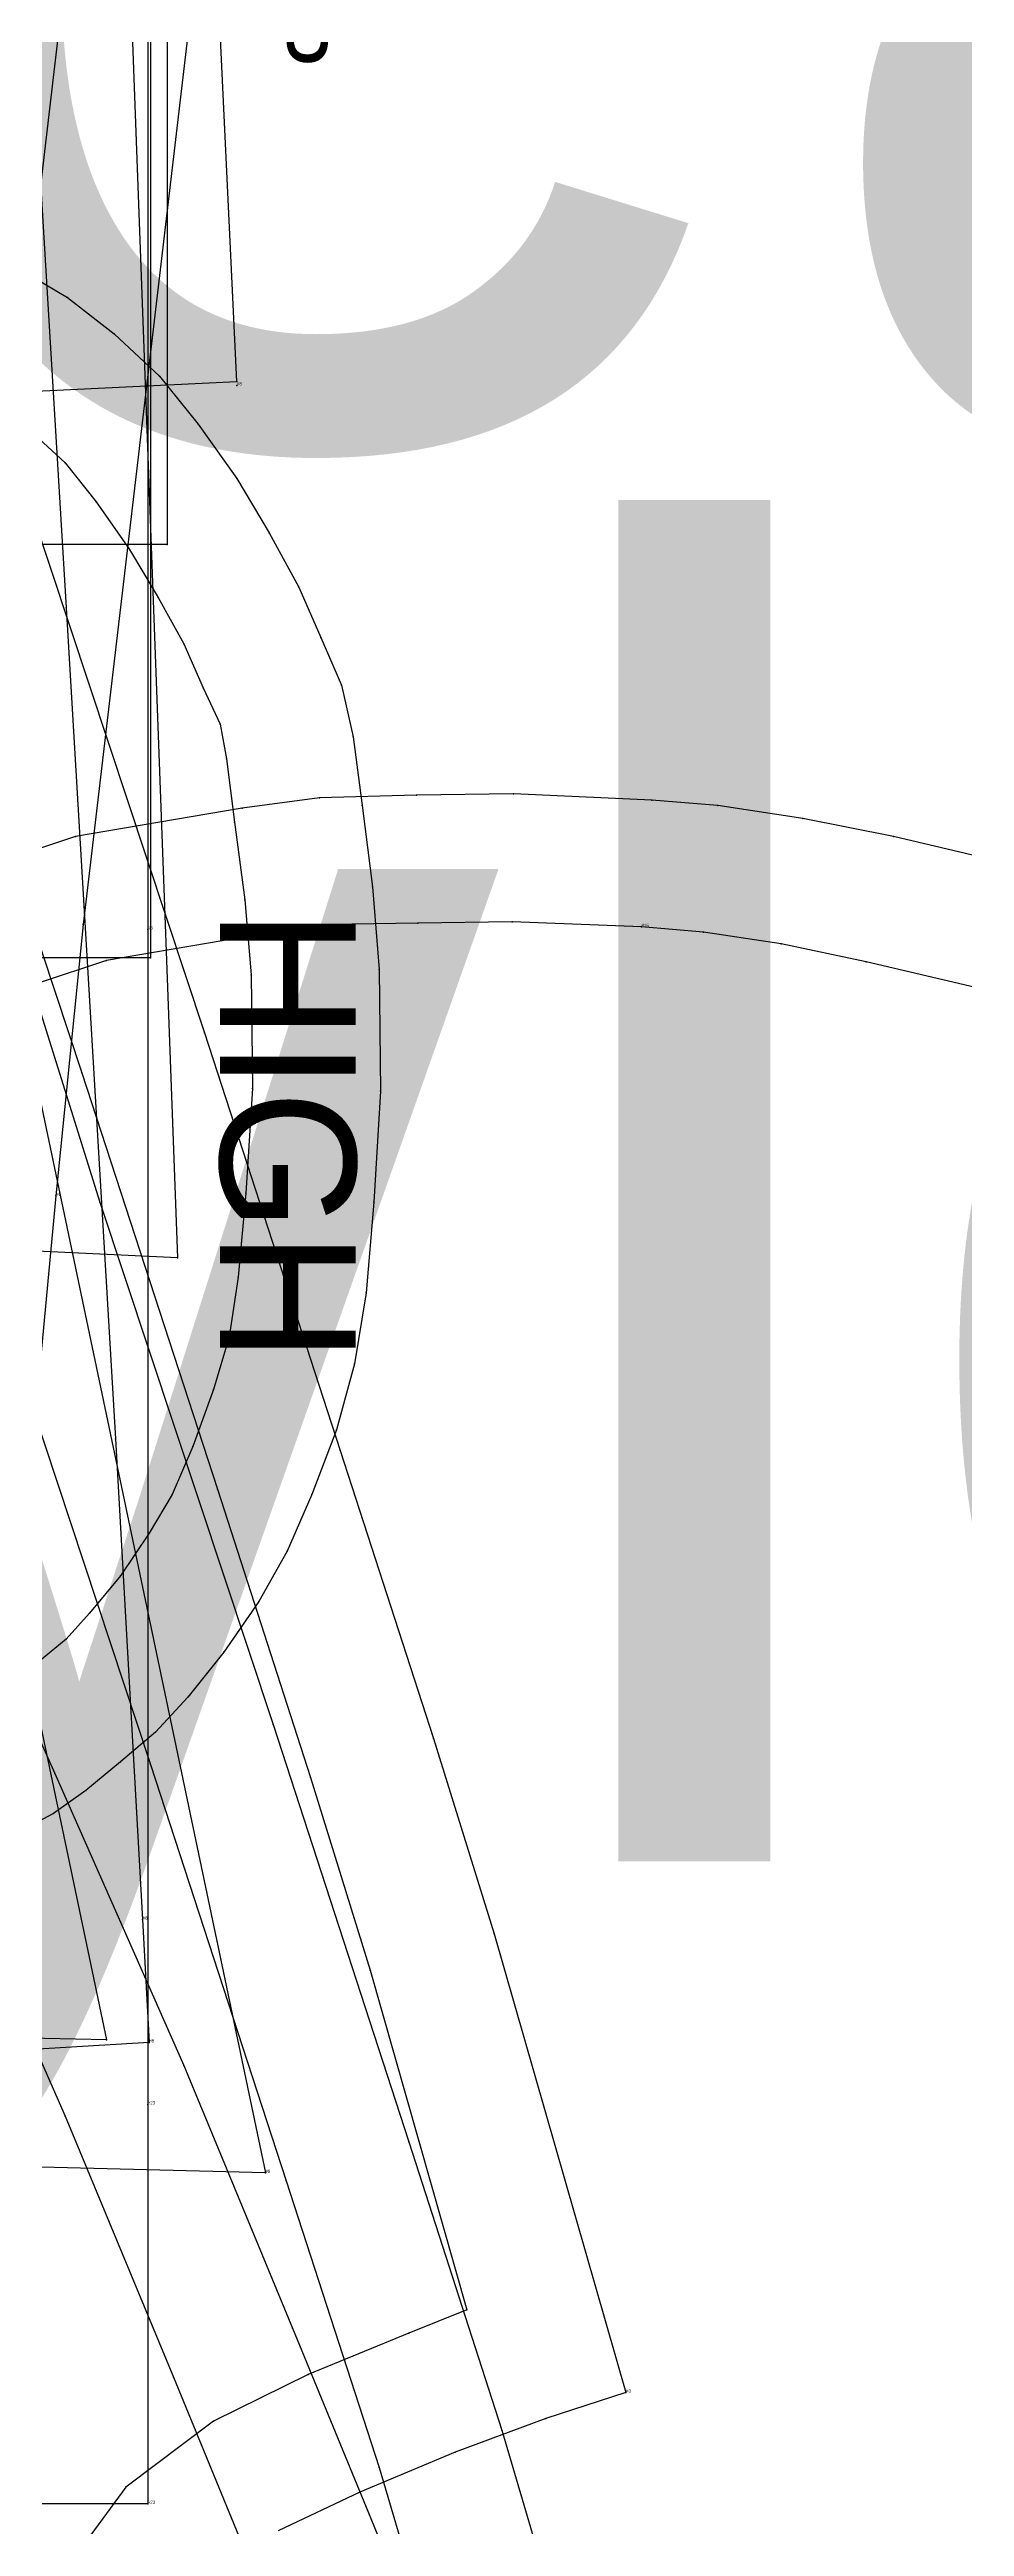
# Model space of a CAD drawing. Header units: metres. Extents: x -978 to 4188, y -881 to 1095.
# Drawn here: x 159.2 to 230, y 58.5 to 250.2 of the extents above; entities that cross this region are included whole.
import ezdxf

# ---------------------------------------------------------------- set-up
doc = ezdxf.new("R2010")
doc.units = ezdxf.units.M

# ---------------------------------------------------------------- blocks, each defined once
blk = doc.blocks.new('SHOULDER BK 1P')
at = {"layer": '1'}
blk.add_lwpolyline([(10.4, 160.25), (11.1, 224.75), (11.3, 276.15), (11.4, 296.95), (11.4, 374.85), (11.4, 374.85), (21.4, 375.55), (33.8, 376.35), (48.7, 377.65), (69.6, 379.45), (90.8, 381.35), (113.5, 384.05), (137.5, 386.85), (147.4, 355.25), (160.8, 314.85), (171.3, 282.55), (178.5, 260.25), (183.2, 245.15), (193.4, 209.65), (187.2, 207.65), (180.2, 205.05), (172.8, 201.95), (166.5, 198.95)], dxfattribs=at)
at = {"layer": '14'}
blk.add_lwpolyline([(21.4, 365.55), (34.5, 366.45), (49.5, 367.75), (70.4, 369.55), (91.7, 371.45), (114.6, 374.15), (130.4, 375.95), (137.9, 352.25), (151.3, 311.75), (161.8, 279.55), (169, 257.25), (173.6, 242.35), (181.1, 216.05), (176.6, 214.25), (168.8, 211.05), (161.5, 207.45), (154.7, 202.35), (149.3, 194.95)], dxfattribs=at)
at = {"layer": '2'}
for p in [(183.2, 245.15), (183.2, 245.15), (173.6, 242.35), (181.1, 216.05), (193.4, 209.65)]:
    blk.add_point(p, dxfattribs=at)
at = {"layer": '3'}
for p in [(160.8, 314.85), (151.3, 311.75), (171.3, 282.55), (161.8, 279.55), (178.5, 260.25), (169, 257.25), (176.6, 214.25), (168.8, 211.05), (161.5, 207.45), (187.2, 207.65), (180.2, 205.05), (154.7, 202.35), (172.8, 201.95)]:
    blk.add_point(p, dxfattribs=at)
at = {"layer": '4'}
blk.add_point((183.2, 245.15, 2.5), dxfattribs=at)
at = {"layer": '84'}
blk.add_lwpolyline([(10.4, 160.25), (11.1, 224.75), (11.3, 276.15), (11.4, 296.95), (11.4, 374.85), (11.4, 374.85), (21.4, 375.55), (33.8, 376.35), (48.7, 377.65), (69.6, 379.45), (90.8, 381.35), (113.5, 384.05), (137.5, 386.85), (147.4, 355.25), (160.8, 314.85), (171.3, 282.55), (178.5, 260.25), (183.2, 245.15), (193.4, 209.65), (187.2, 207.65), (180.2, 205.05), (172.8, 201.95), (166.5, 198.95)], dxfattribs=at)
at = {"layer": '87'}
blk.add_lwpolyline([(21.4, 365.55), (34.5, 366.45), (49.5, 367.75), (70.4, 369.55), (91.7, 371.45), (114.6, 374.15), (130.4, 375.95), (137.9, 352.25), (151.3, 311.75), (161.8, 279.55), (169, 257.25), (173.6, 242.35), (181.1, 216.05), (176.6, 214.25), (168.8, 211.05), (161.5, 207.45), (154.7, 202.35), (149.3, 194.95)], dxfattribs=at)
at = {"layer": '2'}
blk.add_text('#3', height=0.25, dxfattribs=at).set_placement((193.4, 209.65))
blk = doc.blocks.new('BACK 2P')
at = {"layer": '1'}
blk.add_lwpolyline([(264.6, 211.15), (267.7, 159.85), (271.5, 95.55), (273.6, 58.35), (274.1, 48.85), (254.3, 47.65), (241.3, 47.35), (215.9, 47.15), (163.6, 47.15), (78.4, 47.95), (-29.4, 49.15)], dxfattribs=at)
at = {"layer": '2'}
for p in [(273.6, 58.35), (273.6, 58.35), (274.1, 48.85)]:
    blk.add_point(p, dxfattribs=at)
at = {"layer": '3'}
for p in [(267.7, 159.85), (271.5, 95.55)]:
    blk.add_point(p, dxfattribs=at)
at = {"layer": '4'}
blk.add_point((273.6, 58.35, 2.5), dxfattribs=at)
at = {"layer": '84'}
blk.add_lwpolyline([(264.6, 211.15), (267.7, 159.85), (271.5, 95.55), (273.6, 58.35), (274.1, 48.85), (254.3, 47.65), (241.3, 47.35), (215.9, 47.15), (163.6, 47.15), (78.4, 47.95), (-29.4, 49.15)], dxfattribs=at)
at = {"layer": '2'}
for p in [(273.6, 58.35), (274.1, 48.85)]:
    blk.add_text('#8', height=0.25, dxfattribs=at).set_placement(p)
blk = doc.blocks.new('LEFT FRONT 1P')
at = {"layer": '1'}
blk.add_lwpolyline([(291.1, 134.15), (282.2, 136.25), (275.6, 137.65), (269.6, 138.55), (264.8, 138.95), (254.8, 139.35), (247.5, 139.25), (240.7, 139.15), (235.1, 138.35), (223.4, 136.35), (212.8, 132.85), (202.7, 128.45), (193.9, 122.85), (186.2, 116.35), (180.5, 109.15), (176.6, 101.15), (173.8, 92.95), (171.8, 85.55), (171.2, 79.65), (171.7, 73.45), (172.9, 66.85), (175.1, 58.55), (13.2, 46.05)], dxfattribs=at)
at = {"layer": '13'}
blk.add_point((233.5, 180.85, 3), dxfattribs=at)
at = {"layer": '14'}
blk.add_lwpolyline([(293.6, 143.75), (284.3, 145.95), (277.3, 147.35), (270.7, 148.35), (265.6, 148.75), (254.9, 149.25), (247.4, 149.15), (239.9, 148.95), (233.9, 148.15), (221, 145.95), (209.3, 142.05), (198.1, 137.15), (188, 130.85), (179.1, 123.25), (172.1, 114.45), (167.4, 104.95), (164.3, 95.85), (162, 87.35), (161.3, 79.75), (161.8, 72.25), (162.6, 67.55), (12.5, 55.95)], dxfattribs=at)
at = {"layer": '2'}
for p in [(233.5, 181.15), (233.5, 180.85), (233.9, 148.15), (265.6, 148.75), (235.1, 138.35), (235.1, 138.35), (264.8, 138.95), (264.8, 138.95)]:
    blk.add_point(p, dxfattribs=at)
at = {"layer": '3'}
for p in [(239.9, 148.95), (247.4, 149.15), (254.9, 149.25), (270.7, 148.35), (221, 145.95), (277.3, 147.35), (284.3, 145.95), (240.7, 139.15), (247.5, 139.25), (254.8, 139.35), (269.6, 138.55), (223.4, 136.35), (275.6, 137.65), (282.2, 136.25)]:
    blk.add_point(p, dxfattribs=at)
at = {"layer": '4'}
for p in [(235.1, 138.35, 2.5), (264.8, 138.95, 2.5)]:
    blk.add_point(p, dxfattribs=at)
at = {"layer": '8'}
blk.add_lwpolyline([(227.5, 306.85), (205.7, 306.25), (182.1, 305.65), (167.7, 239.75), (187.9, 178.95), (233.5, 181.15), (227.5, 306.85)], dxfattribs=at)
at = {"layer": '84'}
blk.add_lwpolyline([(291.1, 134.15), (282.2, 136.25), (275.6, 137.65), (269.6, 138.55), (264.8, 138.95), (254.8, 139.35), (247.5, 139.25), (240.7, 139.15), (235.1, 138.35), (223.4, 136.35), (212.8, 132.85), (202.7, 128.45), (193.9, 122.85), (186.2, 116.35), (180.5, 109.15), (176.6, 101.15), (173.8, 92.95), (171.8, 85.55), (171.2, 79.65), (171.7, 73.45), (172.9, 66.85), (175.1, 58.55), (13.2, 46.05)], dxfattribs=at)
at = {"layer": '85'}
blk.add_lwpolyline([(227.5, 306.85), (205.7, 306.25), (182.1, 305.65), (167.7, 239.75), (187.9, 178.95), (233.5, 181.15), (227.5, 306.85)], dxfattribs=at)
at = {"layer": '87'}
blk.add_lwpolyline([(293.6, 143.75), (284.3, 145.95), (277.3, 147.35), (270.7, 148.35), (265.6, 148.75), (254.9, 149.25), (247.4, 149.15), (239.9, 148.95), (233.9, 148.15), (221, 145.95), (209.3, 142.05), (198.1, 137.15), (188, 130.85), (179.1, 123.25), (172.1, 114.45), (167.4, 104.95), (164.3, 95.85), (162, 87.35), (161.3, 79.75), (161.8, 72.25), (162.6, 67.55), (12.5, 55.95)], dxfattribs=at)
at = {"layer": '13'}
blk.add_text('#8', height=0.25, dxfattribs=at).set_placement((233.5, 180.85))
at = {"layer": '15'}
blk.add_text('POCKET FLAP', height=5.2545, rotation=270, dxfattribs=at).set_placement((235.3, 253.85))
at = {"layer": '2'}
for s, p in [('#8', (233.5, 180.85)), ('#16', (235.1, 138.35)), ('#16', (264.8, 138.95))]:
    blk.add_text(s, height=0.25, dxfattribs=at).set_placement(p)
blk = doc.blocks.new('UNDR SLV 2P')
at = {"layer": '1'}
blk.add_lwpolyline([(218, 50.45), (186.3, 51.25), (168, 51.75), (148.6, 52.75), (125.9, 53.75), (90, 55.25), (59.6, 56.15), (58.8, 35.45), (-42.1, 38.25), (-40.9, 68.55), (-35.7, 168.25), (-1.6, 175.25), (26.5, 180.75), (49.1, 184.85), (139.1, 201.75), (184.5, 209.95), (195.7, 156.55), (218, 50.45)], close=True, dxfattribs=at)
at = {"layer": '14'}
blk.add_lwpolyline([(50.1, 66.25), (49.3, 45.65), (-31.8, 47.85), (-31, 68.55), (-26.2, 160.05), (0.4, 165.45), (28.3, 170.95), (50.9, 175.05), (140.8, 191.95), (176.7, 198.45), (186, 154.55), (205.7, 60.75), (186.5, 61.15), (168, 61.65), (149, 62.65), (126.3, 63.65), (90.3, 65.15), (50.1, 66.25)], dxfattribs=at)
at = {"layer": '2'}
for p in [(205.7, 60.75), (218, 50.45), (218, 50.45)]:
    blk.add_point(p, dxfattribs=at)
at = {"layer": '84'}
blk.add_lwpolyline([(218, 50.45), (186.3, 51.25), (168, 51.75), (148.6, 52.75), (125.9, 53.75), (90, 55.25), (59.6, 56.15), (58.8, 35.45), (-42.1, 38.25), (-40.9, 68.55), (-35.7, 168.25), (-1.6, 175.25), (26.5, 180.75), (49.1, 184.85), (139.1, 201.75), (184.5, 209.95), (195.7, 156.55), (218, 50.45)], close=True, dxfattribs=at)
at = {"layer": '87'}
blk.add_lwpolyline([(50.1, 66.25), (49.3, 45.65), (-31.8, 47.85), (-31, 68.55), (-26.2, 160.05), (0.4, 165.45), (28.3, 170.95), (50.9, 175.05), (140.8, 191.95), (176.7, 198.45), (186, 154.55), (205.7, 60.75), (186.5, 61.15), (168, 61.65), (149, 62.65), (126.3, 63.65), (90.3, 65.15), (50.1, 66.25)], dxfattribs=at)
at = {"layer": '2'}
blk.add_text('#8', height=0.25, dxfattribs=at).set_placement((218, 50.45))
blk = doc.blocks.new('PATCH SLEEVE 2P')
at = {"layer": '1'}
blk.add_lwpolyline([(178.5, 184.85), (182.2, 182.65), (185.8, 179.85), (189.3, 176.55), (192.3, 172.85), (195.3, 168.65), (197.8, 164.45), (200.1, 160.25), (201.8, 156.35), (203.4, 152.65), (204.3, 148.65), (205, 143.35), (205.8, 137.05), (206.3, 130.65), (206.4, 121.25), (205.9, 112.65), (205.3, 105.65), (204.4, 100.15), (203, 95.05), (201.1, 90.05), (199.2, 85.65), (197, 81.75), (194.3, 77.85), (191.5, 74.35), (189, 71.65), (186.3, 69.35), (183.6, 67.15), (181.1, 65.35), (177.9, 63.65)], dxfattribs=at)
at = {"layer": '14'}
blk.add_lwpolyline([(179.3, 172.35), (182, 169.85), (184.4, 166.85), (187, 163.15), (189.2, 159.45), (191.2, 155.85), (192.7, 152.45), (194, 149.65), (194.5, 146.95), (195.1, 142.05), (195.9, 136.05), (196.4, 130.25), (196.5, 121.45), (196, 113.35), (195.4, 106.85), (194.7, 102.25), (193.5, 98.15), (191.9, 93.75), (190.3, 90.05), (188.5, 87.05), (186.3, 83.75), (183.9, 80.85), (182.1, 78.85), (179.9, 77.05)], dxfattribs=at)
at = {"layer": '2'}
for p in [(206.3, 130.65), (206.3, 130.65), (196.4, 130.25)]:
    blk.add_point(p, dxfattribs=at)
at = {"layer": '3'}
for p in [(182.2, 182.65), (185.8, 179.85), (189.3, 176.55), (192.3, 172.85), (182, 169.85), (195.3, 168.65), (184.4, 166.85), (187, 163.15), (197.8, 164.45), (189.2, 159.45), (200.1, 160.25), (191.2, 155.85), (201.8, 156.35), (192.7, 152.45), (203.4, 152.65), (194, 149.65), (204.3, 148.65), (194.5, 146.95), (195.1, 142.05), (205, 143.35), (205.8, 137.05), (195.9, 136.05), (196.5, 121.45), (206.4, 121.25), (196, 113.35), (205.9, 112.65), (195.4, 106.85), (205.3, 105.65), (194.7, 102.25), (204.4, 100.15), (193.5, 98.15), (203, 95.05), (191.9, 93.75), (190.3, 90.05), (201.1, 90.05), (188.5, 87.05), (199.2, 85.65), (186.3, 83.75), (183.9, 80.85), (197, 81.75), (182.1, 78.85), (194.3, 77.85), (191.5, 74.35), (189, 71.65), (186.3, 69.35), (183.6, 67.15), (181.1, 65.35)]:
    blk.add_point(p, dxfattribs=at)
at = {"layer": '4'}
blk.add_point((206.3, 130.65, 2.5), dxfattribs=at)
at = {"layer": '84'}
blk.add_lwpolyline([(178.5, 184.85), (182.2, 182.65), (185.8, 179.85), (189.3, 176.55), (192.3, 172.85), (195.3, 168.65), (197.8, 164.45), (200.1, 160.25), (201.8, 156.35), (203.4, 152.65), (204.3, 148.65), (205, 143.35), (205.8, 137.05), (206.3, 130.65), (206.4, 121.25), (205.9, 112.65), (205.3, 105.65), (204.4, 100.15), (203, 95.05), (201.1, 90.05), (199.2, 85.65), (197, 81.75), (194.3, 77.85), (191.5, 74.35), (189, 71.65), (186.3, 69.35), (183.6, 67.15), (181.1, 65.35), (177.9, 63.65)], dxfattribs=at)
at = {"layer": '87'}
blk.add_lwpolyline([(179.3, 172.35), (182, 169.85), (184.4, 166.85), (187, 163.15), (189.2, 159.45), (191.2, 155.85), (192.7, 152.45), (194, 149.65), (194.5, 146.95), (195.1, 142.05), (195.9, 136.05), (196.4, 130.25), (196.5, 121.45), (196, 113.35), (195.4, 106.85), (194.7, 102.25), (193.5, 98.15), (191.9, 93.75), (190.3, 90.05), (188.5, 87.05), (186.3, 83.75), (183.9, 80.85), (182.1, 78.85), (179.9, 77.05)], dxfattribs=at)
at = {"layer": '15'}
blk.add_text('HIGH', height=10.5, rotation=270, dxfattribs=at).set_placement((194, 135.35))
blk = doc.blocks.new('UP WRIST 2P')
at = {"layer": '1'}
blk.add_lwpolyline([(119.4, 30.15), (88, 30.15), (47.4, 30.15), (47.4, 61.05), (47.4, 360.75), (47.4, 388.65), (61.4, 402.15), (105.4, 402.15), (119.4, 388.65), (119.4, 360.75), (119.4, 296.55), (119.4, 261.75), (119.4, 151.95), (119.4, 61.05), (119.4, 30.15)], close=True, dxfattribs=at)
at = {"layer": '2'}
for p in [(119.4, 151.95), (119.4, 151.95), (119.4, 61.05), (119.4, 61.05), (119.4, 30.15), (119.4, 30.15)]:
    blk.add_point(p, dxfattribs=at)
at = {"layer": '4'}
for p in [(119.4, 151.95, 2.5), (119.4, 61.05, 2.5)]:
    blk.add_point(p, dxfattribs=at)
at = {"layer": '84'}
blk.add_lwpolyline([(119.4, 30.15), (88, 30.15), (47.4, 30.15), (47.4, 61.05), (47.4, 360.75), (47.4, 388.65), (61.4, 402.15), (105.4, 402.15), (119.4, 388.65), (119.4, 360.75), (119.4, 296.55), (119.4, 261.75), (119.4, 151.95), (119.4, 61.05), (119.4, 30.15)], close=True, dxfattribs=at)
at = {"layer": '2'}
for s, p in [('#8', (119.4, 151.95)), ('#23', (119.4, 61.05)), ('#23', (119.4, 30.15))]:
    blk.add_text(s, height=0.25, dxfattribs=at).set_placement(p)
blk = doc.blocks.new('VELLUTO UNDER WRIST 2P')
at = {"layer": '1'}
blk.add_lwpolyline([(119.4, 30.15), (88, 30.15), (47.4, 30.15), (47.4, 61.05), (47.4, 360.75), (47.4, 388.65), (61.4, 402.15), (105.4, 402.15), (119.4, 388.65), (119.4, 360.75), (119.4, 296.55), (119.4, 261.75), (119.4, 151.95), (119.4, 61.05), (119.4, 30.15)], close=True, dxfattribs=at)
at = {"layer": '2'}
for p in [(119.4, 151.95), (119.4, 151.95), (119.4, 61.05), (119.4, 61.05), (119.4, 30.15), (119.4, 30.15)]:
    blk.add_point(p, dxfattribs=at)
at = {"layer": '4'}
for p in [(119.4, 151.95, 2.5), (119.4, 61.05, 2.5)]:
    blk.add_point(p, dxfattribs=at)
at = {"layer": '84'}
blk.add_lwpolyline([(119.4, 30.15), (88, 30.15), (47.4, 30.15), (47.4, 61.05), (47.4, 360.75), (47.4, 388.65), (61.4, 402.15), (105.4, 402.15), (119.4, 388.65), (119.4, 360.75), (119.4, 296.55), (119.4, 261.75), (119.4, 151.95), (119.4, 61.05), (119.4, 30.15)], close=True, dxfattribs=at)
at = {"layer": '2'}
for s, p in [('#8', (119.4, 151.95)), ('#23', (119.4, 61.05)), ('#23', (119.4, 30.15))]:
    blk.add_text(s, height=0.25, dxfattribs=at).set_placement(p)
blk = doc.blocks.new('LINING BK 1P')
at = {"layer": '1'}
blk.add_lwpolyline([(297.9, 374.55), (313.4, 375.35), (329.4, 376.35), (344.3, 377.65), (365.2, 379.45), (386.4, 381.35), (409.1, 384.05), (433.1, 386.85), (443, 355.25), (456.4, 314.85), (466.9, 282.55), (474.1, 260.25), (489, 209.65)], dxfattribs=at)
at = {"layer": '14'}
blk.add_lwpolyline([(298.3, 364.65), (313.9, 365.45), (330.1, 366.45), (345.1, 367.75), (366, 369.55), (387.3, 371.45), (410.2, 374.15), (426, 375.95), (433.5, 352.25), (446.9, 311.75), (457.4, 279.55), (464.6, 257.35), (476.8, 216.05)], dxfattribs=at)
at = {"layer": '2'}
blk.add_point((443, 355.25), dxfattribs=at)
blk.add_point((443, 355.25), dxfattribs=at)
at = {"layer": '3'}
for p in [(456.4, 314.85), (446.9, 311.75), (466.9, 282.55), (457.4, 279.55), (474.1, 260.25), (464.6, 257.35)]:
    blk.add_point(p, dxfattribs=at)
at = {"layer": '4'}
blk.add_point((443, 355.25, 2.5), dxfattribs=at)
at = {"layer": '84'}
blk.add_lwpolyline([(297.9, 374.55), (313.4, 375.35), (329.4, 376.35), (344.3, 377.65), (365.2, 379.45), (386.4, 381.35), (409.1, 384.05), (433.1, 386.85), (443, 355.25), (456.4, 314.85), (466.9, 282.55), (474.1, 260.25), (489, 209.65)], dxfattribs=at)
at = {"layer": '87'}
blk.add_lwpolyline([(298.3, 364.65), (313.9, 365.45), (330.1, 366.45), (345.1, 367.75), (366, 369.55), (387.3, 371.45), (410.2, 374.15), (426, 375.95), (433.5, 352.25), (446.9, 311.75), (457.4, 279.55), (464.6, 257.35), (476.8, 216.05)], dxfattribs=at)
blk = doc.blocks.new('POCKET INSIDE 4P')
at = {"layer": '1'}
blk.add_lwpolyline([(109.4, 283.35), (109.4, 263.35), (109.4, 125.95), (109.4, 105.95), (91.4, 105.95), (74.4, 105.95), (74.4, 125.95), (74.4, 263.35), (74.4, 283.35), (91.4, 283.35), (109.4, 283.35)], close=True, dxfattribs=at)
at = {"layer": '2'}
for p in [(109.4, 125.95), (109.4, 125.95), (109.4, 105.95)]:
    blk.add_point(p, dxfattribs=at)
at = {"layer": '4'}
blk.add_point((109.4, 125.95, 2.5), dxfattribs=at)
at = {"layer": '84'}
blk.add_lwpolyline([(109.4, 283.35), (109.4, 263.35), (109.4, 125.95), (109.4, 105.95), (91.4, 105.95), (74.4, 105.95), (74.4, 125.95), (74.4, 263.35), (74.4, 283.35), (91.4, 283.35), (109.4, 283.35)], close=True, dxfattribs=at)
blk = doc.blocks.new('INS PKT LEFT 1P')
at = {"layer": '1'}
blk.add_lwpolyline([(154.6, 198.25), (158.8, 84.65), (139.7, 85.55)], dxfattribs=at)
at = {"layer": '2'}
blk.add_point((158.8, 84.65), dxfattribs=at)
at = {"layer": '84'}
blk.add_lwpolyline([(154.6, 198.25), (158.8, 84.65), (139.7, 85.55)], dxfattribs=at)
blk = doc.blocks.new('VELLUTO INSIDE PKT1P')
at = {"layer": '1'}
blk.add_lwpolyline([(138.7, 230.05), (173.7, 230.05), (173.7, 89.95), (138.7, 89.95), (8.3, 89.95), (-6.7, 159.35), (9.1, 230.05), (138.7, 230.05)], close=True, dxfattribs=at)
at = {"layer": '2'}
blk.add_point((173.7, 89.95), dxfattribs=at)
at = {"layer": '84'}
blk.add_lwpolyline([(138.7, 230.05), (173.7, 230.05), (173.7, 89.95), (138.7, 89.95), (8.3, 89.95), (-6.7, 159.35), (9.1, 230.05), (138.7, 230.05)], close=True, dxfattribs=at)
blk = doc.blocks.new('DETACHABLE REV NYLON BK 1P')
at = {"layer": '1'}
blk.add_lwpolyline([(111.9, 397.45), (119.2, 387.75), (127.6, 379.15), (137.5, 371.85), (149.2, 365.65), (163.4, 359.95), (180.6, 354.45), (200.6, 349.55), (222.5, 346.45), (245.3, 344.95), (269.1, 344.45), (293.8, 344.55), (318.2, 345.95), (340.3, 348.15), (358.6, 350.45), (372.9, 352.55), (384.6, 354.85), (396.2, 327.65), (408.6, 299.95), (418.6, 277.35), (427, 257.05), (434.2, 239.55)], dxfattribs=at)
at = {"layer": '14'}
blk.add_lwpolyline([(111.9, 397.45), (119.2, 387.75), (127.6, 379.15), (137.5, 371.85), (149.2, 365.65), (163.4, 359.95), (180.6, 354.45), (200.6, 349.55), (222.5, 346.45), (245.3, 344.95), (269.1, 344.45), (293.8, 344.55), (318.2, 345.95), (340.3, 348.15), (358.6, 350.45), (372.9, 352.55), (374.6, 352.85), (387, 323.95), (399.5, 295.95), (409.4, 273.45), (417.8, 253.25), (425, 235.75)], dxfattribs=at)
at = {"layer": '3'}
for p in [(408.6, 299.95), (418.6, 277.35), (409.4, 273.45), (427, 257.05), (417.8, 253.25)]:
    blk.add_point(p, dxfattribs=at)
at = {"layer": '84'}
blk.add_lwpolyline([(111.9, 397.45), (119.2, 387.75), (127.6, 379.15), (137.5, 371.85), (149.2, 365.65), (163.4, 359.95), (180.6, 354.45), (200.6, 349.55), (222.5, 346.45), (245.3, 344.95), (269.1, 344.45), (293.8, 344.55), (318.2, 345.95), (340.3, 348.15), (358.6, 350.45), (372.9, 352.55), (384.6, 354.85), (396.2, 327.65), (408.6, 299.95), (418.6, 277.35), (427, 257.05), (434.2, 239.55)], dxfattribs=at)
at = {"layer": '87'}
blk.add_lwpolyline([(111.9, 397.45), (119.2, 387.75), (127.6, 379.15), (137.5, 371.85), (149.2, 365.65), (163.4, 359.95), (180.6, 354.45), (200.6, 349.55), (222.5, 346.45), (245.3, 344.95), (269.1, 344.45), (293.8, 344.55), (318.2, 345.95), (340.3, 348.15), (358.6, 350.45), (372.9, 352.55), (374.6, 352.85), (387, 323.95), (399.5, 295.95), (409.4, 273.45), (417.8, 253.25), (425, 235.75)], dxfattribs=at)
blk = doc.blocks.new('DETACHABLE REV TXT BK 1P')
at = {"layer": '1'}
blk.add_lwpolyline([(111.9, 397.45), (119.2, 387.75), (127.6, 379.15), (137.5, 371.85), (149.2, 365.65), (163.4, 359.95), (180.6, 354.45), (200.6, 349.55), (222.5, 346.45), (245.3, 344.95), (269.1, 344.45), (293.8, 344.55), (318.2, 345.95), (340.3, 348.15), (358.6, 350.45), (372.9, 352.55), (384.6, 354.85), (396.2, 327.65), (408.6, 299.95), (418.6, 277.35), (427, 257.05), (434.2, 239.55)], dxfattribs=at)
at = {"layer": '14'}
blk.add_lwpolyline([(111.9, 397.45), (119.2, 387.75), (127.6, 379.15), (137.5, 371.85), (149.2, 365.65), (163.4, 359.95), (180.6, 354.45), (200.6, 349.55), (222.5, 346.45), (245.3, 344.95), (269.1, 344.45), (293.8, 344.55), (318.2, 345.95), (340.3, 348.15), (358.6, 350.45), (372.9, 352.55), (374.6, 352.85), (387, 323.95), (399.5, 295.95), (409.4, 273.45), (417.8, 253.25), (425, 235.75)], dxfattribs=at)
at = {"layer": '3'}
for p in [(408.6, 299.95), (418.6, 277.35), (409.4, 273.45), (427, 257.05), (417.8, 253.25)]:
    blk.add_point(p, dxfattribs=at)
at = {"layer": '84'}
blk.add_lwpolyline([(111.9, 397.45), (119.2, 387.75), (127.6, 379.15), (137.5, 371.85), (149.2, 365.65), (163.4, 359.95), (180.6, 354.45), (200.6, 349.55), (222.5, 346.45), (245.3, 344.95), (269.1, 344.45), (293.8, 344.55), (318.2, 345.95), (340.3, 348.15), (358.6, 350.45), (372.9, 352.55), (384.6, 354.85), (396.2, 327.65), (408.6, 299.95), (418.6, 277.35), (427, 257.05), (434.2, 239.55)], dxfattribs=at)
at = {"layer": '87'}
blk.add_lwpolyline([(111.9, 397.45), (119.2, 387.75), (127.6, 379.15), (137.5, 371.85), (149.2, 365.65), (163.4, 359.95), (180.6, 354.45), (200.6, 349.55), (222.5, 346.45), (245.3, 344.95), (269.1, 344.45), (293.8, 344.55), (318.2, 345.95), (340.3, 348.15), (358.6, 350.45), (372.9, 352.55), (374.6, 352.85), (387, 323.95), (399.5, 295.95), (409.4, 273.45), (417.8, 253.25), (425, 235.75)], dxfattribs=at)
blk = doc.blocks.new('RIGHT BTTM FRONT 1P')
at = {"layer": '1'}
blk.add_lwpolyline([(230.5, 227.05), (221.8, 153.15), (219.7, 132.15), (215.9, 91.65), (213.4, 57.55), (212.2, 29.35), (187.5, 30.05), (145.1, 31.45), (105.1, 33.75), (87, 35.45), (72.1, 36.95)], dxfattribs=at)
at = {"layer": '14'}
blk.add_lwpolyline([(220.6, 228.15), (211.9, 154.15), (209.8, 133.05), (206, 92.45), (203.5, 58.15), (202.8, 39.55), (187.7, 39.95), (145.5, 41.35), (105.8, 43.65), (87.9, 45.35), (73.2, 46.85)], dxfattribs=at)
at = {"layer": '2'}
blk.add_point((219.7, 132.15), dxfattribs=at)
blk.add_point((219.7, 132.15), dxfattribs=at)
at = {"layer": '3'}
blk.add_point((221.8, 153.15), dxfattribs=at)
at = {"layer": '4'}
blk.add_point((219.7, 132.15, 2.5), dxfattribs=at)
at = {"layer": '84'}
blk.add_lwpolyline([(230.5, 227.05), (221.8, 153.15), (219.7, 132.15), (215.9, 91.65), (213.4, 57.55), (212.2, 29.35), (187.5, 30.05), (145.1, 31.45), (105.1, 33.75), (87, 35.45), (72.1, 36.95)], dxfattribs=at)
at = {"layer": '87'}
blk.add_lwpolyline([(220.6, 228.15), (211.9, 154.15), (209.8, 133.05), (206, 92.45), (203.5, 58.15), (202.8, 39.55), (187.7, 39.95), (145.5, 41.35), (105.8, 43.65), (87.9, 45.35), (73.2, 46.85)], dxfattribs=at)
at = {"layer": '2'}
blk.add_text('#8', height=0.25, dxfattribs=at).set_placement((219.7, 132.15))

msp = doc.modelspace()

# ---------------------------------------------------------------- block references
at = {"layer": '1'}
for name, p in [('LEFT FRONT 1P', (-59.8, 43.35)), ('RIGHT BTTM FRONT 1P', (-60, 29.35)), ('UP WRIST 2P', (47.4, 30.15)), ('VELLUTO UNDER WRIST 2P', (47.4, 30.15)), ('BACK 2P', (-107.2, 47.15)), ('POCKET INSIDE 4P', (58.9, 105.95)), ('VELLUTO INSIDE PKT1P', (-6.7, 89.95)), ('INS PKT LEFT 1P', (10.3, 72.05)), ('PATCH SLEEVE 2P', (-21.6, 48.35)), ('LINING BK 1P', (-279.9, -194.25)), ('DETACHABLE REV NYLON BK 1P', (-249, -183.15)), ('DETACHABLE REV TXT BK 1P', (-249, -183.15)), ('UNDR SLV 2P', (-42.1, 35.45)), ('SHOULDER BK 1P', (10.4, -140.75))]:
    msp.add_blockref(name, p, dxfattribs=at)

# ---------------------------------------------------------------- texts
for s, p in [('Creation Date: 16-06-2026', (1, 220)), ('Style Name: CLEREMONT_15-06-26-P53', (1, 110))]:
    msp.add_text(s, height=100, dxfattribs=at).set_placement(p)

doc.saveas('drawing.dxf')
